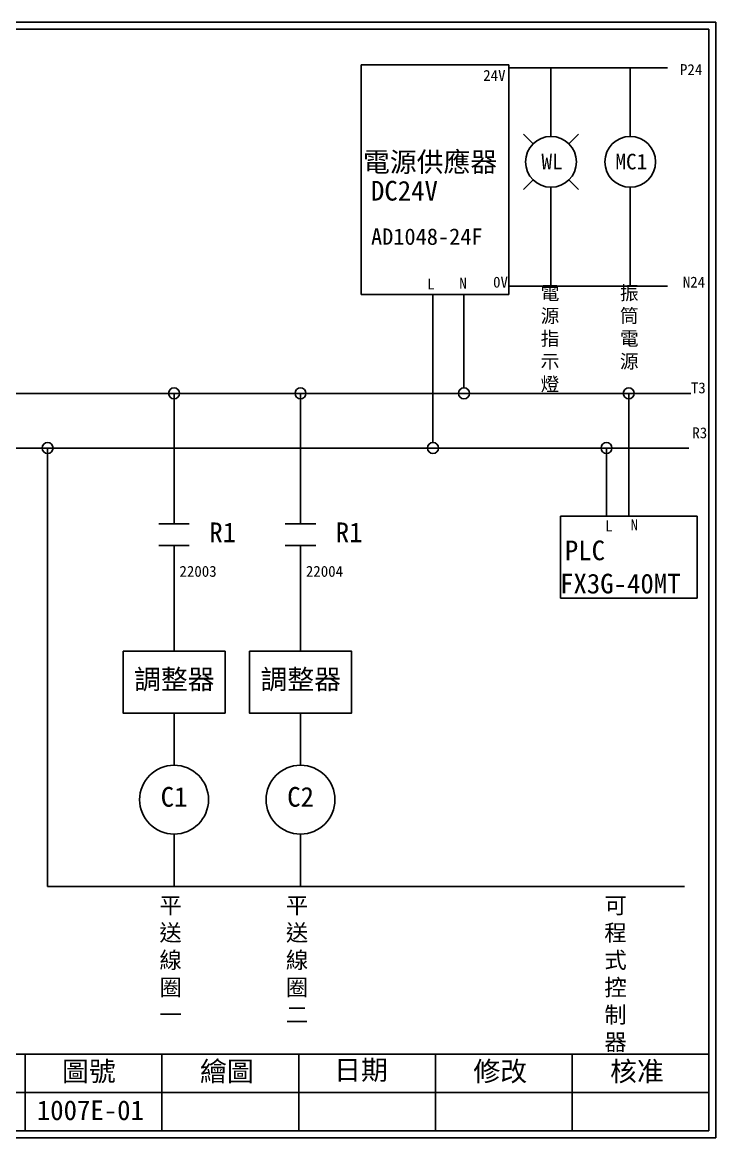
# Model space of a CAD drawing. Extents: x 10 to 297, y 3 to 207.
# Drawn here: x 170.2 to 297, y 3 to 207 of the extents above; entities that cross this region are included whole.
import ezdxf
from ezdxf.enums import TextEntityAlignment as Align

# ---------------------------------------------------------------- set-up
doc = ezdxf.new("R2010")
doc.units = 0
doc.layers.get('0').update_dxf_attribs({"linetype": 'CONTINUOUS'})
doc.layers.add('圖框層', color=7, linetype='CONTINUOUS')
doc.layers.add('標尺寸層', color=3, linetype='CONTINUOUS')
doc.styles.add('CNS', font='romanc.shx', dxfattribs={"bigfont": 'chineset.shx'})
doc.styles.add('STSL', font='kaiu.ttf')

msp = doc.modelspace()

# ---------------------------------------------------------------- linework, layer by layer
at = {"color": 0}
for p, q in [((259.19, 199.2), (232.19, 199.2)), ((232.19, 199.2), (232.19, 157.2)), ((259.19, 157.2), (259.19, 199.2)), ((288.16, 198.67), (259.19, 198.67)), ((266.88, 189.99), (266.88, 198.67)), ((281.37, 189.99), (281.37, 198.67)), ((266.88, 186.09), (266.88, 189.99)), ((281.37, 186.09), (281.37, 189.99)), ((263.6, 184.73), (261.83, 186.5)), ((270.16, 184.73), (271.93, 186.5)), ((263.6, 178.17), (261.83, 176.4)), ((270.16, 178.17), (271.93, 176.4)), ((266.88, 176.81), (266.88, 172.86)), ((281.37, 176.81), (281.37, 172.86)), ((266.88, 172.86), (266.88, 158.72)), ((281.37, 172.86), (281.37, 158.72)), ((232.19, 157.2), (255.19, 157.2)), ((245.3, 157.2), (245.3, 130.12)), ((250.97, 157.2), (250.97, 140.12)), ((255.19, 157.2), (259.19, 157.2)), ((288.16, 158.72), (259.19, 158.72)), ((165.27, 139.12), (292.46, 139.12)), ((197.96, 115.27), (197.96, 139.12)), ((221.08, 115.27), (221.08, 139.12)), ((281.11, 116.64), (281.11, 139.12)), ((165.27, 129.12), (292.09, 129.12)), ((268.61, 116.64), (293.61, 116.64)), ((268.61, 101.64), (268.61, 116.64)), ((293.61, 116.64), (293.61, 101.64)), ((197.96, 111.3), (197.96, 91.96)), ((221.08, 111.3), (221.08, 91.96)), ((293.61, 101.64), (268.61, 101.64)), ((197.96, 71.11), (197.96, 80.64)), ((221.08, 71.11), (221.08, 80.64)), ((197.96, 58.51), (197.96, 48.91)), ((221.08, 58.51), (221.08, 48.91))]:
    msp.add_line(p, q, dxfattribs=at)
for points in [[(188.63, 91.96), (207.29, 91.96), (207.29, 80.64), (188.63, 80.64)], [(211.75, 91.96), (230.41, 91.96), (230.41, 80.64), (211.75, 80.64)]]:
    msp.add_lwpolyline(points, close=True, dxfattribs=at)
for centre, radius in [((266.88, 181.45), 4.64), ((281.37, 181.45), 4.64), ((250.97, 139.12), 1), ((245.3, 129.12), 1), ((197.96, 64.81), 6.3), ((221.08, 64.81), 6.3)]:
    msp.add_circle(centre, radius, dxfattribs=at)
at = {"layer": '圖框層', "color": 0}
for p, q in [((297, 206.97), (10, 206.97)), ((297, 3), (297, 206.97)), ((295.75, 205.72), (11.25, 205.72)), ((295.75, 4.25), (295.75, 205.72)), ((11.25, 18.25), (295.75, 18.25)), ((170.75, 4.25), (170.75, 18.25)), ((195.75, 4.25), (195.75, 18.25)), ((220.75, 4.25), (220.75, 18.25)), ((245.75, 4.25), (245.75, 18.25)), ((270.75, 4.25), (270.75, 18.25)), ((145.75, 11.25), (295.75, 11.25)), ((11.25, 4.25), (295.75, 4.25)), ((10, 3), (297, 3))]:
    msp.add_line(p, q, dxfattribs=at)
at = {"layer": '標尺寸層', "color": 0}
for p, q in [((174.83, 48.91), (174.83, 129.12)), ((277.03, 129.15), (277.03, 116.64)), ((195.17, 115.27), (200.74, 115.27)), ((218.3, 115.27), (223.87, 115.27)), ((195.17, 111.3), (200.74, 111.3)), ((218.3, 111.3), (223.87, 111.3)), ((291.28, 48.91), (174.83, 48.91))]:
    msp.add_line(p, q, dxfattribs=at)
for centre in [(197.96, 139.12), (221.08, 139.12), (281.11, 139.12), (174.83, 129.12), (277.03, 129.12)]:
    msp.add_circle(centre, 1, dxfattribs=at)

# ---------------------------------------------------------------- texts
at = {"color": 0}
for s, p in [('WL', (267.08, 181.5)), ('MC1', (281.57, 181.5))]:
    msp.add_text(s, height=2.856, dxfattribs=at).set_placement(p, align=Align.MIDDLE_CENTER)
at = {"layer": '圖框層', "color": 0, "style": 'STSL'}
for s, height, p in [('24V', 2, (254.49, 196.26)), ('P24', 2, (290.47, 197.32)), ('電源供應器', 3.6, (232.5, 179.63)), ('DC24V', 3.6, (233.96, 174.37)), ('AD1048-24F', 3, (233.97, 166.28)), ('L', 2, (244.26, 158.11)), ('N', 2, (250.12, 158.26)), ('0V', 2, (256.29, 158.46)), ('N24', 2, (290.99, 158.46)), ('T3', 2, (292.46, 139.12)), ('R3', 2, (292.73, 130.9)), ('R1', 3.6, (204.4, 111.9)), ('R1', 3.6, (227.52, 111.9)), ('L', 2, (276.8, 113.88)), ('N', 2, (281.44, 114.06)), ('PLC', 3.6, (269.42, 108.6)), ('22003', 2, (198.94, 105.57)), ('22004', 2, (222.06, 105.57)), ('FX3G-40MT', 3.6, (268.54, 102.53)), ('調整器', 3.6, (190.64, 85.02)), ('調整器', 3.6, (213.76, 85.02)), ('C1', 3.6, (195.51, 63.53)), ('C2', 3.6, (218.64, 63.53)), ('圖號', 3.6, (177.47, 13.34)), ('繪圖', 3.6, (202.69, 13.34)), ('日期', 3.6, (227.22, 13.59)), ('修改', 3.6, (252.69, 13.34)), ('核准', 3.6, (277.69, 13.34)), ('1007E-01', 3.6, (172.86, 6.22))]:
    msp.add_text(s, height=height, dxfattribs=at).set_placement(p)
at = {"layer": '標尺寸層', "color": 0, "attachment_point": 1, "style": 'CNS'}
for s, insert, char_height, width in [('{\\fDFKai-SB|b0|i0|c136|p65;電\\P源指示燈}', (265, 158.72), 2.5, 4.1392), ('{\\fDFKai-SB|b0|i0|c136|p65;振筒電源}', (279.49, 158.72), 2.5, 4.1392), ('{\\fDFKai-SB|b0|i0|c136|p65;平送線圈一}', (195.28, 46.99), 3, 5.4243), ('{\\fDFKai-SB|b0|i0|c136|p65;平送線圈二}', (218.4, 46.99), 3, 5.4243), ('{\\fDFKai-SB|b0|i0|c136|p65;可程式控制器}', (276.64, 46.99), 3, 5.4243)]:
    msp.add_mtext(s, dxfattribs=dict(at, insert=insert, char_height=char_height, width=width))

doc.saveas('drawing.dxf')
